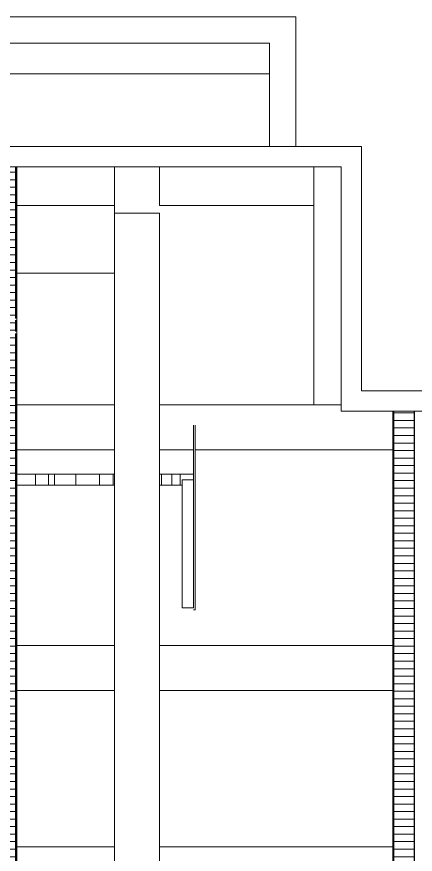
# Model space of a CAD drawing. Header units: millimetres. Extents: x 15878 to 679837, y -72324 to 391440.
# Drawn here: x 552090 to 557390, y 42782 to 53917 of the extents above; entities that cross this region are included whole.
import ezdxf

# ---------------------------------------------------------------- set-up
doc = ezdxf.new("R2010")
doc.units = ezdxf.units.MM
for name, color, linetype, lineweight in [('A-FLOR', 192, 'Continuous', 5), ('A-WALL', 113, 'Continuous', 5), ('Q-CASE', 31, 'Continuous', 5)]:
    doc.layers.add(name, color=color, linetype=linetype, lineweight=lineweight)
pattern_1 = [(270, (465350.23, 609.6), (100, 6e-15), [])]

# ---------------------------------------------------------------- blocks, each defined once
blk = doc.blocks.new('DLN-Surface Channel-S1 - 300x200 _WD_-18251588-FOOTPRINT 1_F')
at = {"layer": 'Q-CASE'}
h = blk.add_hatch(dxfattribs=at)
h.set_pattern_fill('FP_3715', color=256, style=0, pattern_type=2)
h.set_pattern_definition(pattern_1)
h.paths.add_polyline_path([(5940, -50), (5350, -50), (5350, 0), (5940, 0), (5940, 135), (-3700, 135), (-3700, -135), (5940, -135)], flags=0)
h.paths.add_polyline_path([(-3725, 54), (-3725, 135), (-3875, 135), (-3875, 0), (-3725, 0)], flags=0)
h.paths.add_polyline_path([(-3900, 0), (-3900, 135), (-5915, 135), (-5915, -85), (-5940, -85), (-5940, -135), (-3900, -135), (-3900, -83)], flags=0)
for p, q in [((-5915, 150), (-3900, 150)), ((-5915, 140), (-3900, 140)), ((-3900, 135), (-5915, 135)), ((-3875, 150), (-3725, 150)), ((-3875, 140), (-3725, 140)), ((-3725, 135), (-3875, 135)), ((-3700, 150), (5940, 150)), ((-3700, 140), (5940, 140)), ((5940, 135), (-3700, 135)), ((5940, 0), (5940, 150)), ((5950, 150), (5940, 150)), ((5940, 150), (5940, 140)), ((5940, 135), (5940, 0)), ((5950, 150), (5950, 0)), ((-5950, -150), (-5950, -85)), ((-5940, -85), (-5940, -150)), ((-5940, -135), (-5940, -85)), ((5940, -150), (5940, -50)), ((5940, -50), (5940, -135)), ((5950, -50), (5950, -150)), ((-5950, -150), (-5940, -150)), ((-5940, -135), (-3900, -135)), ((-5940, -150), (-5940, -140)), ((-3900, -140), (-5940, -140)), ((-5940, -150), (-3900, -150)), ((-3900, -150), (-3700, -150)), ((-3700, -135), (5940, -135)), ((5940, -140), (-3700, -140)), ((-700, -150), (-625, -150)), ((300, -150), (375, -150)), ((1300, -150), (1375, -150)), ((5325, -150), (5940, -150)), ((5940, -140), (5940, -150)), ((5940, -150), (5950, -150))]:
    blk.add_line(p, q, dxfattribs=at)
blk = doc.blocks.new('DLN-Surface Channel-S1 - 300x150 _WD_-15637421-FOOTPRINT 1_F')
at = {"layer": 'Q-CASE'}
h = blk.add_hatch(dxfattribs=at)
h.set_pattern_fill('FP_3715', color=256, style=0, pattern_type=2)
h.set_pattern_definition(pattern_1)
h.paths.add_polyline_path([(21565, -135), (21565, 135), (-21540, 135), (-21540, -135), (19275, -135)], flags=0)
for p, q in [((-21540, 140), (21565, 140)), ((21565, 135), (-21540, 135)), ((-21540, -135), (21565, -135)), ((21565, -140), (-21540, -140)), ((-21540, -150), (11408, -150))]:
    blk.add_line(p, q, dxfattribs=at)

msp = doc.modelspace()

# ---------------------------------------------------------------- linework, layer by layer
at = {"layer": 'A-FLOR'}
for p, q in [((555799.5, 53917.5), (514029.5, 53917.5)), ((555799.5, 52192.5), (555799.5, 53917.5)), ((514379.5, 53567.5), (555449.5, 53567.5)), ((555449.5, 53567.5), (555449.5, 52192.5)), ((552089.5, 51922.5), (552089.5, 40057.5)), ((553389.5, 51922.5), (553389.5, 39557.5)), ((553989.5, 51922.5), (553989.5, 51407.5)), ((556039.5, 48757.7), (556039.5, 51922.5)), ((552089.5, 51407.5), (553389.5, 51407.5)), ((553989.5, 51407.5), (556039.5, 51407.5)), ((553989.5, 51307.5), (553389.5, 51307.5)), ((553989.5, 39557.5), (553989.5, 51307.5)), ((552089.5, 50507.5), (553389.5, 50507.5)), ((553389.5, 48757.7), (552089.5, 48757.7)), ((556404.5, 48757.7), (553989.5, 48757.7)), ((557089.5, 48672.7), (557089.5, 23740.5)), ((552089.5, 48157.7), (553389.5, 48157.7)), ((553989.5, 48157.7), (554439.5, 48157.7)), ((554464.5, 48157.7), (557089.5, 48157.7)), ((553389.5, 45557.5), (552089.5, 45557.5)), ((557089.5, 45557.5), (553989.5, 45557.5)), ((552089.5, 44957.5), (553389.5, 44957.5)), ((553989.5, 44957.5), (557089.5, 44957.5)), ((553389.5, 42882.5), (552089.5, 42882.5)), ((557089.5, 42882.5), (553989.5, 42882.5))]:
    msp.add_line(p, q, dxfattribs=at)
at = {"layer": 'A-FLOR', "color": 253}
msp.add_line((555449.5, 53157.5), (514379.5, 53157.5), dxfattribs=at)
at = {"layer": 'A-FLOR', "lineweight": 13}
for p, q in [((556674.5, 52192.5), (551854.5, 52192.5)), ((556674.5, 48942.7), (556674.5, 52192.5)), ((551854.5, 51922.5), (556404.5, 51922.5)), ((556404.5, 51922.5), (556404.5, 48672.7)), ((559424.5, 48942.7), (556674.5, 48942.7)), ((556404.5, 48672.7), (559154.5, 48672.7))]:
    msp.add_line(p, q, dxfattribs=at)
at = {"layer": 'A-WALL'}
for p, q in [((554439.5, 46057.5), (554439.5, 48487.5)), ((554464.5, 48487.5), (554464.5, 46032.5)), ((553189.5, 47837.5), (552089.6, 47837.5)), ((552339.5, 47687.5), (552339.5, 47837.5)), ((552512, 47837.5), (552512, 47687.5)), ((552589.5, 47837.5), (552589.5, 47687.5)), ((552873.3, 47687.5), (552873.3, 47837.5)), ((553389.5, 47837.5), (553189.5, 47837.5)), ((553189.5, 47687.5), (553189.5, 47837.5)), ((553373.3, 47837.5), (553373.3, 47689)), ((553989.5, 47837.5), (554439.5, 47837.5)), ((554012.5, 47687.5), (554012.5, 47837.5)), ((554150.8, 47837.5), (554150.8, 47687.5)), ((554262.5, 47837.5), (554262.5, 47687.5)), ((554439.5, 47837.5), (554439.5, 46057.5)), ((553389.5, 47687.5), (552089.5, 47687.5)), ((554289.5, 47687.5), (553989.5, 47687.5)), ((554289.5, 47762.5), (554289.5, 46057.5)), ((554439.5, 47762.5), (554289.5, 47762.5)), ((554439.5, 46057.5), (554289.5, 46057.5)), ((554439.5, 46032.5), (554464.5, 46032.5))]:
    msp.add_line(p, q, dxfattribs=at)

# ---------------------------------------------------------------- block references
at = {"layer": 'Q-CASE'}
for name, p, rotation in [('DLN-Surface Channel-S1 - 300x200 _WD_-18251588-FOOTPRINT 1_F', (551939.5, 46007.5), 270.0000000000007), ('DLN-Surface Channel-S1 - 300x150 _WD_-15637421-FOOTPRINT 1_F', (557239.5, 27132.6), 269.9999999999994)]:
    msp.add_blockref(name, p, dxfattribs=dict(at, rotation=rotation))

doc.saveas('drawing.dxf')
